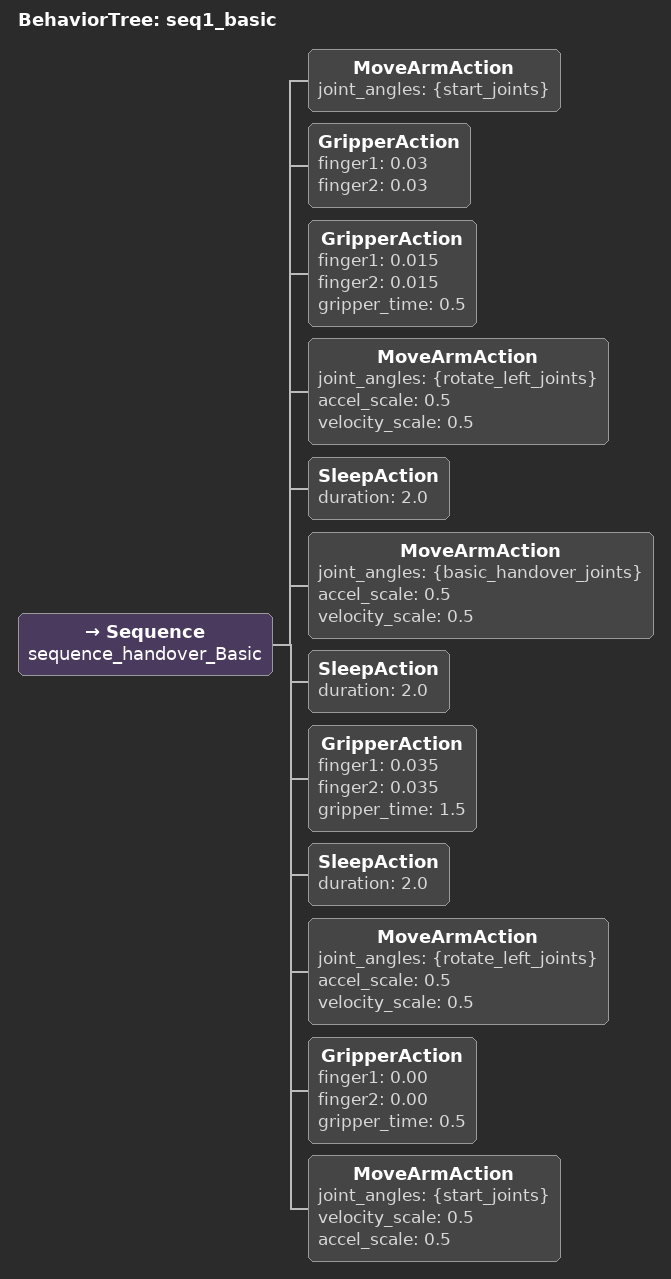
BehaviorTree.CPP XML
<!-- Basic Ausführung eines Handovers ohne Proxemics/Kinesics -->
<root main_tree_to_execute="seq1_basic">
  <BehaviorTree ID="seq1_basic">
    <Sequence name="sequence_handover_Basic">
         <MoveArmAction joint_angles="{start_joints}"/>
         <GripperAction finger1="0.03" finger2="0.03"/> <!-- Objekt greifen -->
         <GripperAction finger1="0.015" finger2="0.015" gripper_time="0.5"/>  <!-- Objekt greifen -->
         <MoveArmAction joint_angles="{rotate_left_joints}" accel_scale="0.5" velocity_scale="0.5"/>
          <SleepAction duration="2.0"/>  <!-- 3 Sekunden warten -->
          <MoveArmAction joint_angles="{basic_handover_joints}" accel_scale="0.5" velocity_scale="0.5"/>
          <SleepAction duration="2.0"/>  <!-- 2 Sekunden warten -->
          <GripperAction finger1="0.035" finger2="0.035" gripper_time="1.5"/> <!-- Objekt loslassen -->
          <SleepAction duration="2.0"/>  <!-- 2 Sekunden warten -->
          <MoveArmAction joint_angles="{rotate_left_joints}" accel_scale="0.5" velocity_scale="0.5"/>
          <GripperAction finger1="0.00" finger2="0.00" gripper_time="0.5"/>
          <MoveArmAction joint_angles="{start_joints}" velocity_scale="0.5" accel_scale="0.5"/>
    </Sequence>
  </BehaviorTree>
</root>
